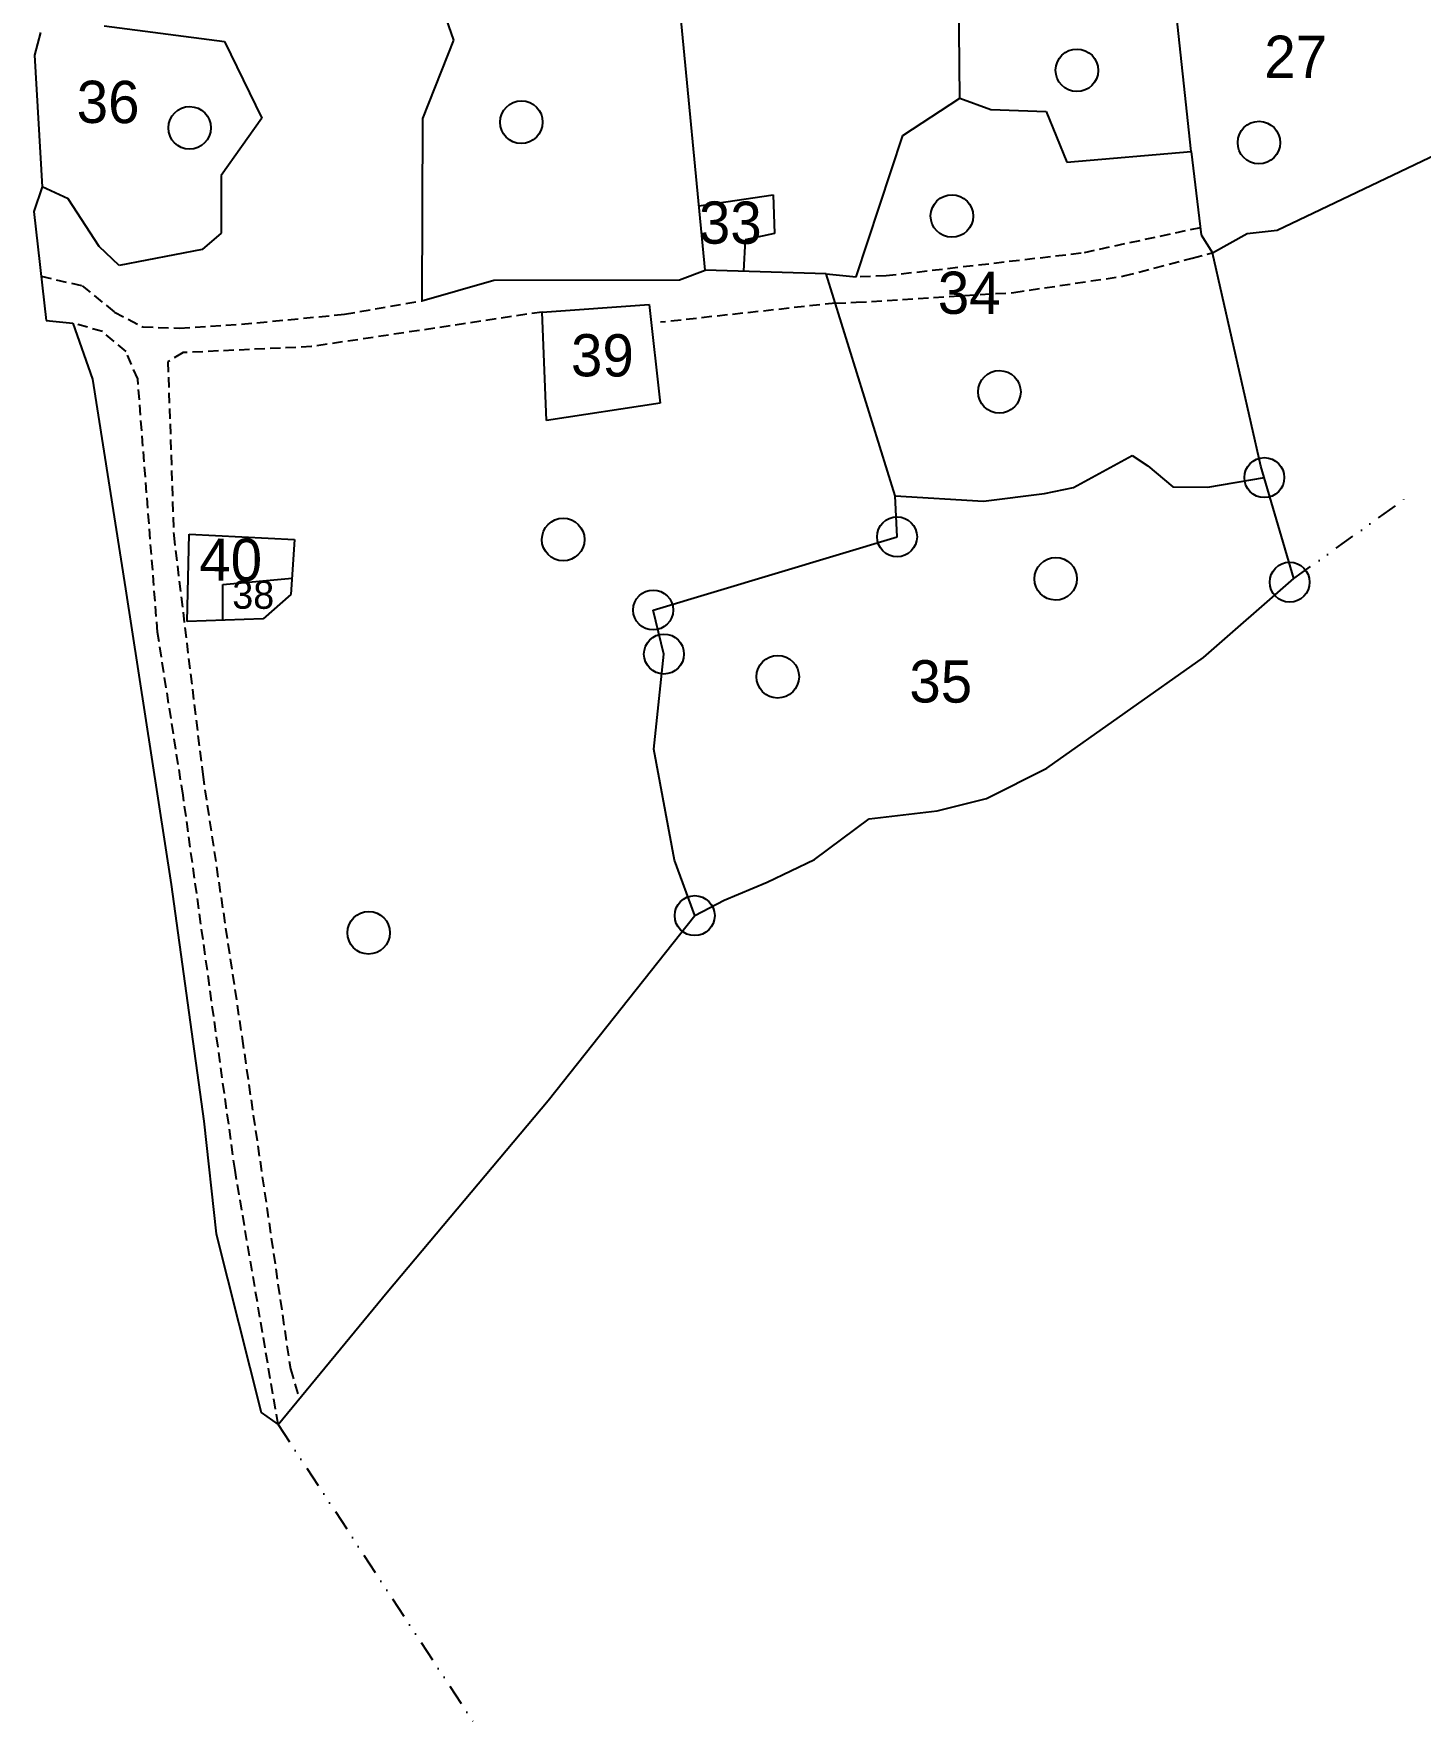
# Model space of a CAD drawing. Header units: metres. Extents: x 338204 to 340532, y 1770248 to 1773292.
# Drawn here: x 338739 to 339408, y 1770248 to 1771063 of the extents above; entities that cross this region are included whole.
import ezdxf

# ---------------------------------------------------------------- set-up
doc = ezdxf.new("R2010")
doc.units = ezdxf.units.M
doc.linetypes.add('DASHED', pattern=[0.75, 0.5, -0.25])
doc.linetypes.add('DIVIDE', pattern=[1.25, 0.5, -0.25, 0, -0.25, 0, -0.25])
for name, color, linetype in [('LINE_CARTTRACK', 2, 'DASHED'), ('POLY_PARCEL', 6, 'Continuous'), ('TEXT_PARCEL', 7, 'Continuous'), ('V_BOUND_LINE', 7, 'Continuous'), ('V_DIVIDE_LINE', 7, 'DIVIDE')]:
    doc.layers.add(name, color=color, linetype=linetype)
doc.styles.add('TEXT_MAP', font='', dxfattribs={"height": 1.8})
doc.styles.get('TEXT_MAP').set_extended_font_data('Kruti Dev 050')

msp = doc.modelspace()

# ---------------------------------------------------------------- linework, layer by layer
for centre in [(339333.17, 1770848.97), (339155.73, 1770820.39), (339345.41, 1770798.48), (339037.91, 1770785.04), (339043.13, 1770763.76), (339058, 1770637.44)]:
    msp.add_circle(centre, 9.65)
for centre in [(339242.64, 1771045.68), (338814.01, 1771017.88), (338974.25, 1771020.63), (339330.57, 1771010.76), (339182.25, 1770975.32), (339205.19, 1770890.38), (338994.45, 1770819.09), (339232.37, 1770800.1), (339098.09, 1770752.79), (338900.49, 1770629.17)]:
    msp.add_ellipse(centre, major_axis=(7.27, 7.27), ratio=1, start_param=5.493202, end_param=11.776387)
at = {"layer": 'LINE_CARTTRACK', "ltscale": 10}
for p, q in [((339302.28, 1770969.68), (339244.72, 1770957.31)), ((339244.72, 1770957.31), (339150.41, 1770946.38)), ((339265.36, 1770946.34), (339298.3, 1770955.03)), ((339298.3, 1770955.03), (339308.09, 1770957.51)), ((338742.25, 1770946.24), (338762.01, 1770941.65)), ((339150.41, 1770946.38), (339136.02, 1770945.94)), ((339212.19, 1770938.37), (339265.36, 1770946.34)), ((338762.01, 1770941.65), (338777.68, 1770928.91)), ((339135.94, 1770933.63), (339212.19, 1770938.37)), ((338777.68, 1770928.91), (338791.35, 1770921.75)), ((338839.07, 1770923.05), (338888.83, 1770927.89)), ((338984.3, 1770928.95), (338872.82, 1770912.22)), ((338888.83, 1770927.89), (338926.11, 1770934.4)), ((339125.94, 1770933.22), (339041.49, 1770923.99)), ((339125.94, 1770933.22), (339135.94, 1770933.63)), ((338771.94, 1770919.47), (338757.65, 1770923.6)), ((338783.28, 1770909.94), (338771.94, 1770919.47)), ((338791.35, 1770921.75), (338809.11, 1770921.16)), ((338809.11, 1770921.16), (338839.07, 1770923.05)), ((338872.82, 1770912.22), (338810.81, 1770909.35)), ((338788.91, 1770896.64), (338783.28, 1770909.94)), ((338810.81, 1770909.35), (338803.53, 1770904.91)), ((338803.53, 1770904.91), (338806.29, 1770821.23)), ((338798.49, 1770774.38), (338788.91, 1770896.64)), ((338806.29, 1770821.23), (338820.31, 1770705.55)), ((338810.82, 1770695.63), (338798.49, 1770774.38)), ((338820.31, 1770705.55), (338839.34, 1770578.17)), ((338835.95, 1770514.47), (338810.82, 1770695.63)), ((338839.34, 1770578.17), (338862.66, 1770418.52)), ((338856.73, 1770391.75), (338835.95, 1770514.47)), ((338862.66, 1770418.52), (338867.05, 1770404.24))]:
    msp.add_line(p, q, dxfattribs=at)
at = {"layer": 'POLY_PARCEL'}
for p, q in [((339186.03, 1771032.16), (339185.03, 1771128.73)), ((339062.97, 1770949.18), (339048.96, 1771095)), ((339297.84, 1771006.52), (339289.38, 1771084.55)), ((338934.31, 1771080.66), (338941.39, 1771060.22)), ((338772.64, 1771067.16), (338830.82, 1771059.62)), ((338830.82, 1771059.62), (338848.84, 1771022.6)), ((338941.39, 1771060.22), (338926.52, 1771022.35)), ((339158.56, 1771014.21), (339186.03, 1771032.16)), ((339186.03, 1771032.16), (339201.01, 1771026.77)), ((339201.01, 1771026.77), (339227.84, 1771025.83)), ((339227.84, 1771025.83), (339237.78, 1771001.35)), ((338848.84, 1771022.6), (338829.31, 1770994.84)), ((338926.52, 1771022.35), (338926.11, 1770934.4)), ((339136.02, 1770945.94), (339158.56, 1771014.21)), ((339237.78, 1771001.35), (339297.84, 1771006.52)), ((339297.84, 1771006.52), (339302.69, 1770966.25)), ((338829.31, 1770994.84), (338829.18, 1770966.98)), ((338755.28, 1770983.67), (338742.7, 1770989.33)), ((339059.99, 1770980.21), (339095.86, 1770985.58)), ((339095.86, 1770985.58), (339096.56, 1770966.79)), ((338770.34, 1770960.59), (338755.28, 1770983.67)), ((338780, 1770951.46), (338770.34, 1770960.59)), ((338829.18, 1770966.98), (338820.05, 1770959.15)), ((339082.44, 1770963.73), (339081.54, 1770948.63)), ((339096.56, 1770966.79), (339082.44, 1770963.73)), ((339302.69, 1770966.25), (339308.09, 1770957.51)), ((338820.05, 1770959.15), (338780, 1770951.46)), ((338926.11, 1770934.4), (338960.92, 1770944.26)), ((338960.92, 1770944.26), (339050.7, 1770944.54)), ((339050.7, 1770944.54), (339062.97, 1770949.18)), ((339121.51, 1770947.46), (339062.97, 1770949.18)), ((339154.85, 1770840.2), (339121.51, 1770947.46)), ((339121.51, 1770947.46), (339136.02, 1770945.94)), ((338984.3, 1770928.95), (339036.05, 1770932.63)), ((338986.41, 1770876.49), (338984.3, 1770928.95)), ((339036.05, 1770932.63), (339036.05, 1770932.63)), ((339036.05, 1770932.63), (339041.32, 1770884.85)), ((339041.32, 1770884.85), (338986.41, 1770876.49)), ((339241, 1770844.16), (339269.24, 1770859.58)), ((339269.24, 1770859.58), (339276.96, 1770854.71)), ((339276.96, 1770854.71), (339289.01, 1770844.51)), ((339305.94, 1770844.43), (339333.17, 1770848.97)), ((339155.73, 1770820.39), (339154.85, 1770840.2)), ((339154.85, 1770840.2), (339197.42, 1770837.59)), ((339197.42, 1770837.59), (339226.95, 1770841.32)), ((339226.95, 1770841.32), (339241, 1770844.16)), ((339289.01, 1770844.51), (339305.94, 1770844.43)), ((338812.73, 1770779.44), (338813.71, 1770821.7)), ((338813.71, 1770821.7), (338864.65, 1770819.12)), ((338864.65, 1770819.12), (338862.96, 1770792.52)), ((339037.91, 1770785.04), (339155.73, 1770820.39)), ((338830.04, 1770780.09), (338830.06, 1770797.36)), ((338830.06, 1770797.36), (338863.45, 1770800.36)), ((338862.96, 1770792.52), (338849.58, 1770780.83)), ((338849.58, 1770780.83), (338812.73, 1770779.44)), ((339043.13, 1770763.76), (339037.91, 1770785.04)), ((339038.23, 1770717.86), (339043.13, 1770763.76)), ((339048.24, 1770664.22), (339038.23, 1770717.86)), ((339058, 1770637.44), (339048.24, 1770664.22))]:
    msp.add_line(p, q, dxfattribs=at)
at = {"layer": 'V_BOUND_LINE', "ltscale": 10}
for p, q in [((338742.03, 1771063.9), (338739.04, 1771052.99)), ((338739.04, 1771052.99), (338742.7, 1770989.33)), ((339339.35, 1770968.45), (339450.56, 1771021.54)), ((338742.7, 1770989.33), (338738.7, 1770977.52)), ((338738.7, 1770977.52), (338744.68, 1770924.79)), ((339324.81, 1770966.85), (339339.35, 1770968.45)), ((339308.09, 1770957.51), (339324.81, 1770966.85)), ((339331.55, 1770854.55), (339308.09, 1770957.51)), ((338744.68, 1770924.79), (338757.65, 1770923.6)), ((338757.65, 1770923.6), (338767.11, 1770896.52)), ((338767.11, 1770896.52), (338783.06, 1770795.33)), ((339347.38, 1770800.2), (339331.55, 1770854.55)), ((339303.72, 1770762.03), (339347.38, 1770800.2)), ((338783.06, 1770795.33), (338805, 1770652.41)), ((339228.03, 1770708.68), (339303.72, 1770762.03)), ((339198.9, 1770693.98), (339228.03, 1770708.68)), ((339175.11, 1770688.03), (339198.9, 1770693.98)), ((339115.85, 1770664.57), (339142.23, 1770684.14)), ((339142.23, 1770684.14), (339175.11, 1770688.03)), ((339093.04, 1770653.56), (339115.85, 1770664.57)), ((338805, 1770652.41), (338820.87, 1770538.25)), ((339072.19, 1770644.95), (339093.04, 1770653.56)), ((339058, 1770637.44), (339072.19, 1770644.95)), ((338987.21, 1770548.1), (339058, 1770637.44)), ((338909.42, 1770455.55), (338987.21, 1770548.1)), ((338820.87, 1770538.25), (338826.84, 1770483.85)), ((338826.84, 1770483.85), (338848.49, 1770397.52)), ((338856.73, 1770391.75), (338909.42, 1770455.55)), ((338848.49, 1770397.52), (338856.73, 1770391.75))]:
    msp.add_line(p, q, dxfattribs=at)
at = {"layer": 'V_DIVIDE_LINE', "ltscale": 20}
for p, q in [((339347.38, 1770800.2), (339404.37, 1770841.03)), ((338856.73, 1770391.75), (338951.12, 1770247.92))]:
    msp.add_line(p, q, dxfattribs=at)

# ---------------------------------------------------------------- texts
at = {"layer": 'TEXT_PARCEL', "style": 'TEXT_MAP'}
for s, height, p in [('27', 20.406, (339333.09, 1771042.05)), ('36', 20.406, (338759.4, 1771020.27)), ('33', 20.406, (339059.97, 1770961.97)), ('34', 20.406, (339175.39, 1770928.08)), ('39', 20.406, (338998.18, 1770897.91)), ('40', 20.406, (338818.6, 1770799.21)), ('38', 13.604, (338834.59, 1770785.68)), ('35', 20.406, (339161.64, 1770740.42))]:
    msp.add_text(s, height=height, rotation=359.73728, dxfattribs=at).set_placement(p)

doc.saveas('drawing.dxf')
